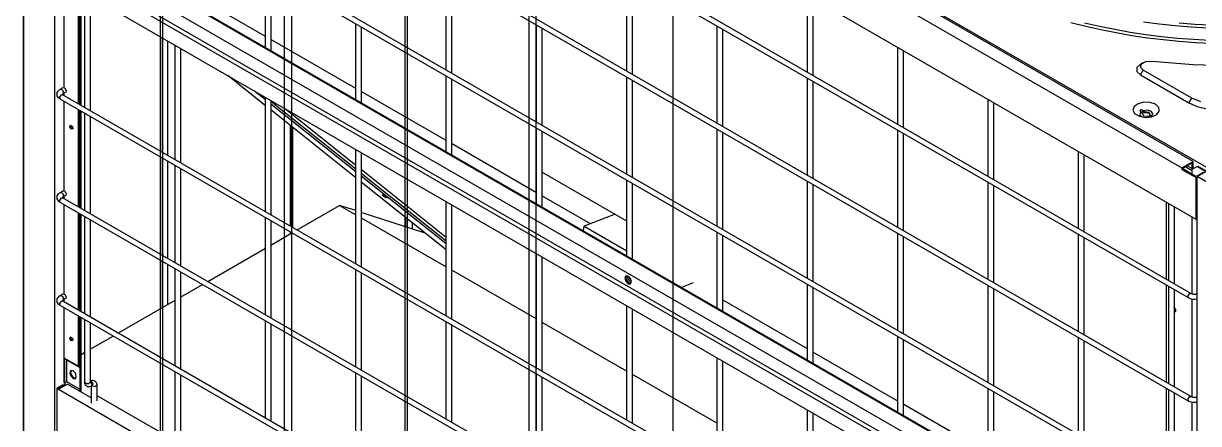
# Model space of a CAD drawing. Extents: x 594 to 813, y 174 to 240.
# Drawn here: x 759.677 to 764.105, y 200.519 to 202.028 of the extents above; entities that cross this region are included whole.
import ezdxf

# ---------------------------------------------------------------- set-up
doc = ezdxf.new("R2010")
doc.units = 0
doc.header["$MEASUREMENT"] = 0
doc.layers.add('AC.REF(S). PIPING', color=3, linetype='CONTINUOUS', lineweight=30)
doc.layers.add('LG-Product', color=3, linetype='CONTINUOUS')

# ---------------------------------------------------------------- blocks, each defined once
blk = doc.blocks.new('UW1-4')
at = {"layer": 'LG-Product', "color": 3, "linetype": 'Continuous'}
for p, q in [((3823.36, 4601.71), (3823.36, 4010.68)), ((3382.52, 4352.43), (3801.73, 4594.46)), ((3811.66, 4595.28), (3811.66, 4003.92)), ((3805.99, 4592), (3386.78, 4349.97)), ((3381.46, 4330.52), (3811.31, 4578.69)), ((3808.5, 4548.13), (3383.26, 4302.62)), ((3384.27, 4300.88), (3809.5, 4546.39)), ((3808.5, 4509.23), (3383.26, 4263.72)), ((3384.27, 4261.98), (3809.5, 4507.49)), ((3124.69, 4480.9), (3124.69, 3889.87)), ((3591.08, 4473.45), (3377.58, 4350.19)), ((3808.5, 4470.32), (3383.26, 4224.81)), ((3384.27, 4223.07), (3809.5, 4468.58)), ((3380.57, 4192), (3810.42, 4440.17)), ((3381.11, 4192.72), (3809.71, 4440.17)), ((3380.57, 4186.06), (3810.42, 4434.23)), ((3810.42, 4427.68), (3380.57, 4179.51)), ((3384.83, 4183.6), (3804.74, 4426.04)), ((3732.16, 4395.4), (3732.16, 4423.93)), ((3810.42, 4421.74), (3380.57, 4173.57)), ((3593.96, 4421.95), (3593.96, 4385.36)), ((3595.97, 4386.52), (3595.97, 4423.11)), ((3662.06, 4422.36), (3662.06, 4385.77)), ((3664.06, 4386.93), (3664.06, 4423.52)), ((3730.15, 4422.77), (3730.15, 4394.24)), ((3808.11, 4420.41), (3808.11, 4380.25)), ((3527.87, 4386.11), (3527.87, 4415.05)), ((3732.15, 4399.58), (3764.19, 4418.08)), ((3800.25, 4372.8), (3800.25, 4415.87)), ((3801.62, 4373.59), (3801.62, 4416.66)), ((3525.87, 4413.89), (3525.87, 4384.95)), ((3798.24, 4414.71), (3798.24, 4371.64)), ((3802.19, 4373.92), (3802.19, 4414.64)), ((3802.51, 4414.02), (3802.51, 4374.11)), ((3802.79, 4413.86), (3802.79, 4374.27)), ((3381.87, 4404.18), (3375.83, 4403.88)), ((3377.25, 4402.68), (3383.32, 4403.02)), ((3387.89, 4404.63), (3381.87, 4404.18)), ((3383.32, 4403.02), (3389.36, 4403.5)), ((3389.36, 4403.5), (3395.35, 4404.13)), ((3395.35, 4404.13), (3401.3, 4404.9)), ((3412.13, 4402.24), (3406.31, 4401.21)), ((3411.56, 4400.86), (3417.33, 4402.01)), ((3417.86, 4403.41), (3412.13, 4402.24)), ((3417.33, 4402.01), (3423.02, 4403.3)), ((3423.51, 4404.71), (3417.86, 4403.41)), ((3423.02, 4403.3), (3428.61, 4404.73)), ((3559.91, 4402.29), (3559.91, 4365.7)), ((3561.92, 4366.86), (3561.92, 4403.45)), ((3628.01, 4402.7), (3628.01, 4366.11)), ((3630.01, 4367.27), (3630.01, 4403.86)), ((3696.1, 4403.11), (3696.1, 4374.58)), ((3698.11, 4375.74), (3698.11, 4404.27)), ((3382.46, 4398.5), (3376.4, 4398.19)), ((3381.72, 4397.2), (3387.78, 4397.64)), ((3388.49, 4398.96), (3382.46, 4398.5)), ((3387.78, 4397.64), (3393.81, 4398.23)), ((3394.48, 4399.57), (3388.49, 4398.96)), ((3393.81, 4398.23), (3399.79, 4398.96)), ((3400.43, 4400.32), (3394.48, 4399.57)), ((3399.79, 4398.96), (3405.71, 4399.84)), ((3406.31, 4401.21), (3400.43, 4400.32)), ((3405.71, 4399.84), (3411.56, 4400.86)), ((3698.1, 4379.92), (3730.15, 4398.42)), ((3769, 4354.76), (3769, 4397.83)), ((3771.66, 4356.29), (3771.66, 4399.36)), ((3375.63, 4396.9), (3381.72, 4397.2)), ((3491.82, 4394.24), (3491.82, 4365.29)), ((3493.83, 4366.45), (3493.83, 4395.4)), ((3764.2, 4395.05), (3764.2, 4351.98)), ((3766.2, 4353.14), (3766.2, 4396.21)), ((3382.55, 4388.91), (3366.75, 4388.43)), ((3398.19, 4390.28), (3382.55, 4388.91)), ((3400.38, 4390.13), (3398.19, 4390.28)), ((3401.98, 4389.25), (3400.38, 4390.13)), ((3402.44, 4389.11), (3401.37, 4389.73)), ((3402.36, 4388), (3401.98, 4389.25)), ((3402.44, 4389.11), (3403.74, 4387.81)), ((3383.07, 4376.29), (3401.37, 4386.86)), ((3402.44, 4385.02), (3384.14, 4374.45)), ((3401.37, 4386.86), (3402.36, 4388)), ((3402.44, 4385.02), (3401.37, 4386.86)), ((3403.74, 4386.32), (3402.44, 4385.02)), ((3403.74, 4387.81), (3403.74, 4386.32)), ((3595.97, 4347.62), (3595.97, 4384.21)), ((3664.06, 4356.08), (3664.06, 4384.62)), ((3732.16, 4373.41), (3746.36, 4384.76)), ((3525.87, 4382.63), (3525.87, 4346.05)), ((3527.87, 4347.2), (3527.87, 4383.79)), ((3593.96, 4383.05), (3593.96, 4346.46)), ((3662.06, 4383.46), (3662.06, 4354.92)), ((3807.75, 4380.04), (3807.25, 4379.17)), ((3808.44, 4380.23), (3807.75, 4380.04)), ((3809.5, 4379.61), (3808.44, 4380.23)), ((3809.5, 4379.61), (3808.82, 4379.43)), ((3809.71, 4379.48), (3809.5, 4379.61)), ((3379.65, 4374.86), (3383.07, 4376.29)), ((3384.14, 4374.45), (3383.07, 4376.29)), ((3808.5, 4377.56), (3383.26, 4132.05)), ((3384.27, 4130.32), (3809.5, 4375.83)), ((3459.78, 4346.8), (3459.78, 4375.74)), ((3664.06, 4360.27), (3696.1, 4378.77)), ((3730.15, 4375.4), (3730.15, 4332.33)), ((3732.16, 4375.64), (3736.29, 4378.94)), ((3732.16, 4333.49), (3732.16, 4376.56)), ((3807.25, 4379.17), (3807.44, 4378.49)), ((3807.44, 4378.49), (3808.5, 4377.87)), ((3808.11, 4378.1), (3808.11, 4377.34)), ((3808.82, 4379.43), (3808.32, 4378.56)), ((3808.32, 4378.56), (3808.5, 4377.87)), ((3808.5, 4377.87), (3808.61, 4377.8)), ((3808.73, 4377.61), (3808.5, 4377.56)), ((3808.55, 4377.6), (3808.5, 4377.56)), ((3808.6, 4377.63), (3808.55, 4377.6)), ((3808.68, 4377.7), (3808.6, 4377.63)), ((3808.61, 4377.8), (3808.69, 4377.74)), ((3808.73, 4377.74), (3808.68, 4377.7)), ((3808.69, 4377.74), (3808.71, 4377.71)), ((3808.74, 4377.76), (3808.73, 4377.74)), ((3809, 4377.51), (3808.73, 4377.61)), ((3809.66, 4376.63), (3809, 4377.51)), ((3809.5, 4375.83), (3809.66, 4376.63)), ((3809.5, 4375.83), (3809.89, 4376.09)), ((3809.9, 4379.34), (3809.71, 4379.48)), ((3809.89, 4376.09), (3810.22, 4376.4)), ((3810.2, 4379.05), (3809.9, 4379.34)), ((3810.45, 4378.72), (3810.2, 4379.05)), ((3810.22, 4376.4), (3810.47, 4376.76)), ((3810.63, 4378.35), (3810.45, 4378.72)), ((3810.47, 4376.76), (3810.65, 4377.15)), ((3810.72, 4377.95), (3810.63, 4378.35)), ((3810.65, 4377.15), (3810.73, 4377.55)), ((3810.73, 4377.55), (3810.72, 4377.95)), ((3381.02, 4373.07), (3377.39, 4372.2)), ((3384.14, 4374.45), (3381.02, 4373.07)), ((3395.31, 4371.39), (3395.45, 4372.77)), ((3396.29, 4370.13), (3395.31, 4371.39)), ((3395.45, 4372.77), (3396.69, 4373.96)), ((3396.69, 4373.96), (3398.75, 4374.68)), ((3397.75, 4370.46), (3398.47, 4371.3)), ((3398.47, 4371.3), (3399.92, 4371.71)), ((3398.75, 4374.68), (3401.14, 4374.76)), ((3398.83, 4369.97), (3399.17, 4370.89)), ((3399.17, 4370.89), (3400.76, 4371.09)), ((3399.53, 4370.63), (3400.76, 4370.68)), ((3399.92, 4371.71), (3401.51, 4371.52)), ((3401.48, 4371.5), (3400.76, 4371.09)), ((3401.48, 4371.09), (3400.76, 4370.68)), ((3400.76, 4371.09), (3400.76, 4370.68)), ((3401.14, 4374.76), (3403.33, 4374.19)), ((3401.5, 4371.51), (3401.48, 4371.5)), ((3401.48, 4371.09), (3401.48, 4371.5)), ((3401.92, 4371.2), (3401.48, 4371.09)), ((3401.51, 4371.52), (3401.5, 4371.51)), ((3401.51, 4371.52), (3401.74, 4371.74)), ((3401.65, 4370.58), (3402.37, 4370.99)), ((3401.74, 4371.74), (3401.95, 4371.85)), ((3402.37, 4371.09), (3401.92, 4371.2)), ((3401.95, 4371.85), (3402.18, 4371.88)), ((3402.18, 4371.88), (3402.35, 4371.84)), ((3402.35, 4371.84), (3402.46, 4371.75)), ((3402.37, 4370.99), (3402.38, 4371)), ((3402.38, 4371), (3402.4, 4371.01)), ((3402.41, 4371.04), (3402.4, 4371.01)), ((3402.4, 4371.01), (3402.71, 4370.04)), ((3402.52, 4371.26), (3402.41, 4371.04)), ((3402.46, 4371.75), (3402.53, 4371.62)), ((3402.55, 4371.46), (3402.52, 4371.26)), ((3402.53, 4371.62), (3402.55, 4371.46)), ((3403.33, 4374.19), (3404.81, 4373.1)), ((3405.25, 4371.74), (3404.53, 4370.41)), ((3404.81, 4373.1), (3405.25, 4371.74)), ((3457.77, 4374.58), (3457.77, 4345.64)), ((3698.11, 4349.47), (3730.15, 4375.06)), ((3698.11, 4348.45), (3730.15, 4374.04)), ((3724.62, 4372.21), (3698.11, 4351.03)), ((3724.62, 4372.21), (3698.11, 4351.03)), ((3724.59, 4372.19), (3698.11, 4351.04)), ((3698.11, 4346.22), (3730.15, 4371.81)), ((3801.62, 4334.68), (3801.62, 4371.27)), ((3802.19, 4335.02), (3802.19, 4371.6)), ((3802.51, 4371.79), (3802.51, 4335.2)), ((3802.79, 4371.95), (3802.79, 4335.37)), ((3808.11, 4375.02), (3808.11, 4341.35)), ((3398.18, 4369.27), (3396.29, 4370.13)), ((3398.08, 4369.54), (3397.75, 4370.46)), ((3397.93, 4369.54), (3397.96, 4369.56)), ((3397.95, 4369.49), (3397.93, 4369.54)), ((3398.01, 4369.44), (3397.95, 4369.49)), ((3397.96, 4369.56), (3398.06, 4369.54)), ((3398.13, 4369.36), (3398.01, 4369.44)), ((3398.06, 4369.54), (3398.08, 4369.54)), ((3398.09, 4369.55), (3398.08, 4369.54)), ((3398.11, 4369.56), (3398.09, 4369.55)), ((3398.83, 4369.97), (3398.11, 4369.56)), ((3398.11, 4369.37), (3398.11, 4369.56)), ((3398.25, 4369.3), (3398.13, 4369.36)), ((3400.54, 4369.02), (3398.18, 4369.27)), ((3398.83, 4369.56), (3398.32, 4369.27)), ((3398.78, 4370.07), (3399.53, 4370.63)), ((3398.83, 4369.56), (3398.83, 4369.97)), ((3399.08, 4369.09), (3399.71, 4369.46)), ((3401.3, 4369.66), (3399.71, 4369.46)), ((3402.83, 4369.43), (3400.54, 4369.02)), ((3401.65, 4370.58), (3401.3, 4369.66)), ((3401.65, 4370.17), (3401.65, 4370.58)), ((3401.65, 4370.17), (3401.68, 4370.12)), ((3401.68, 4370.12), (3401.7, 4370.07)), ((3402.71, 4370.04), (3401.87, 4369.17)), ((3404.53, 4370.41), (3402.83, 4369.43)), ((3798.24, 4369.33), (3798.24, 4332.74)), ((3800.25, 4333.9), (3800.25, 4370.48)), ((3176.18, 3955.89), (3176.18, 4365.42)), ((3178.84, 3955.38), (3178.84, 4364.91)), ((3491.82, 4362.98), (3491.82, 4326.39)), ((3493.83, 4327.55), (3493.83, 4364.14)), ((3559.91, 4363.39), (3559.91, 4326.8)), ((3561.92, 4327.96), (3561.92, 4364.55)), ((3628.01, 4363.8), (3628.01, 4335.27)), ((3630.01, 4336.43), (3630.01, 4364.96)), ((3722, 4365.31), (3722, 4327.63)), ((3722.89, 4366.01), (3722.89, 4328.14)), ((3804.96, 4365.63), (3804.74, 4364.72)), ((3804.74, 4364.72), (3805.31, 4364.57)), ((3804.77, 4364.65), (3804.9, 4364.68)), ((3804.9, 4364.68), (3805.03, 4364.74)), ((3805.67, 4366.04), (3804.96, 4365.63)), ((3805.03, 4364.74), (3805.54, 4365.36)), ((3805.31, 4364.57), (3805.89, 4365.39)), ((3805.54, 4365.36), (3805.57, 4366.05)), ((3805.89, 4365.39), (3805.67, 4366.04)), ((3630.01, 4340.61), (3662.05, 4359.11)), ((3423.72, 4354.92), (3423.72, 4325.98)), ((3425.73, 4327.14), (3425.73, 4356.08)), ((3696.1, 4355.74), (3696.1, 4312.67)), ((3698.11, 4313.83), (3698.11, 4356.9)), ((3771.66, 4317.39), (3771.66, 4353.97)), ((3381.1, 4346.7), (3377.27, 4348.91)), ((3380.82, 4350.63), (3377.56, 4348.74)), ((3381.1, 4350.46), (3377.84, 4348.58)), ((3381.1, 4350.46), (3380.82, 4350.63)), ((3382.88, 4349.44), (3381.1, 4350.46)), ((3381.46, 4346.7), (3386.42, 4349.56)), ((3386.78, 4349.36), (3381.46, 4346.29)), ((3382.34, 4349.75), (3382.52, 4350.07)), ((3386.78, 4349.97), (3382.52, 4352.43)), ((3382.52, 4350.07), (3382.52, 4352.43)), ((3382.74, 4349.52), (3382.88, 4349.77)), ((3382.88, 4351.82), (3386.42, 4349.77)), ((3382.88, 4349.77), (3382.88, 4351.82)), ((3384.65, 4350.79), (3382.88, 4349.77)), ((3385.37, 4350.38), (3382.88, 4348.94)), ((3386.43, 4349.67), (3382.88, 4347.62)), ((3382.88, 4347.52), (3382.88, 4349.44)), ((3386.42, 4349.77), (3386.42, 4349.56)), ((3386.78, 4349.36), (3386.42, 4349.56)), ((3386.78, 4349.97), (3386.78, 4349.36)), ((3696.1, 4349.44), (3664.06, 4323.84)), ((3696.1, 4349.43), (3664.06, 4323.83)), ((3696.1, 4349.43), (3664.06, 4323.83)), ((3764.2, 4349.67), (3764.2, 4313.08)), ((3766.2, 4314.24), (3766.2, 4350.83)), ((3769, 4315.86), (3769, 4352.44)), ((3369.86, 4340.21), (3381.1, 4346.7)), ((3378.8, 4348.23), (3381.46, 4346.7)), ((3381.1, 3755.34), (3381.1, 4346.7)), ((3381.46, 4346.29), (3381.1, 4346.49)), ((3381.46, 4330.52), (3381.46, 4346.29)), ((3459.78, 4307.89), (3459.78, 4344.48)), ((3527.87, 4308.3), (3527.87, 4344.89)), ((3593.96, 4344.14), (3593.96, 4315.61)), ((3595.96, 4329.86), (3628.01, 4348.36)), ((3595.97, 4316.77), (3595.97, 4345.3)), ((3664.06, 4322.27), (3696.11, 4347.87)), ((3664.06, 4321.25), (3696.1, 4346.84)), ((3664.06, 4319.02), (3696.11, 4344.62)), ((3457.77, 4343.32), (3457.77, 4306.73)), ((3525.87, 4343.73), (3525.87, 4307.14)), ((3688.25, 4339.82), (3687.74, 4339.41)), ((3687.82, 4339.63), (3688.25, 4339.82)), ((3807.75, 4341.14), (3807.25, 4340.27)), ((3807.25, 4340.27), (3807.44, 4339.58)), ((3808.44, 4341.32), (3807.75, 4341.14)), ((3808.82, 4340.52), (3808.32, 4339.65)), ((3809.5, 4340.71), (3808.44, 4341.32)), ((3809.5, 4340.71), (3808.82, 4340.52)), ((3809.71, 4340.58), (3809.5, 4340.71)), ((3809.9, 4340.43), (3809.71, 4340.58)), ((3810.2, 4340.15), (3809.9, 4340.43)), ((3810.45, 4339.81), (3810.2, 4340.15)), ((3810.63, 4339.44), (3810.45, 4339.81)), ((3224.81, 4338.37), (3224.81, 3928.84)), ((3225.7, 4336.83), (3225.7, 3927.3)), ((3369.4, 3748.59), (3369.4, 4339.61)), ((3808.5, 4338.66), (3383.26, 4093.15)), ((3384.27, 4091.41), (3809.5, 4336.92)), ((3389.68, 4335.26), (3389.68, 4306.32)), ((3391.68, 4307.48), (3391.68, 4336.42)), ((3392.63, 4308.03), (3392.63, 4336.97)), ((3609.71, 4328.89), (3628, 4339.45)), ((3662.06, 4336.08), (3662.06, 4293.01)), ((3664.06, 4294.17), (3664.06, 4337.24)), ((3686.36, 4338.61), (3686.87, 4339.02)), ((3686.79, 4338.81), (3686.36, 4338.61)), ((3687.74, 4339.41), (3686.79, 4338.81)), ((3686.87, 4339.02), (3687.82, 4339.63)), ((3704.23, 4335.82), (3698.11, 4332.29)), ((3698.11, 4333.83), (3704.23, 4335.82)), ((3720.22, 4326.59), (3704.23, 4335.82)), ((3807.44, 4339.58), (3808.5, 4338.97)), ((3808.11, 4339.19), (3808.11, 4338.44)), ((3808.11, 4336.12), (3808.11, 4302.44)), ((3808.32, 4339.65), (3808.5, 4338.97)), ((3808.5, 4338.97), (3808.61, 4338.89)), ((3808.73, 4338.7), (3808.5, 4338.66)), ((3808.55, 4338.69), (3808.5, 4338.66)), ((3808.6, 4338.72), (3808.55, 4338.69)), ((3808.68, 4338.79), (3808.6, 4338.72)), ((3808.61, 4338.89), (3808.69, 4338.83)), ((3808.73, 4338.84), (3808.68, 4338.79)), ((3808.69, 4338.83), (3808.71, 4338.81)), ((3808.74, 4338.86), (3808.73, 4338.84)), ((3809, 4338.61), (3808.73, 4338.7)), ((3809.66, 4337.72), (3809, 4338.61)), ((3809.5, 4336.92), (3809.66, 4337.72)), ((3809.5, 4336.92), (3809.89, 4337.18)), ((3809.89, 4337.18), (3810.22, 4337.5)), ((3810.22, 4337.5), (3810.47, 4337.85)), ((3810.47, 4337.85), (3810.65, 4338.25)), ((3810.72, 4339.04), (3810.63, 4339.44)), ((3810.65, 4338.25), (3810.73, 4338.64)), ((3810.73, 4338.64), (3810.72, 4339.04)), ((3382.88, 4302.46), (3382.88, 4331.34)), ((3600.43, 4332.44), (3612.04, 4328)), ((3696.1, 4331.13), (3664.06, 4312.63)), ((3671.98, 4325.35), (3696.1, 4333.18)), ((3679.44, 4331.31), (3679.44, 4327.78)), ((3732.16, 4294.58), (3732.16, 4331.17)), ((3800.25, 4294.99), (3800.25, 4331.58)), ((3801.62, 4295.78), (3801.62, 4332.37)), ((3802.19, 4296.11), (3802.19, 4332.69)), ((3802.51, 4332.88), (3802.51, 4296.3)), ((3802.79, 4333.05), (3802.79, 4296.46)), ((3381.1, 4330.73), (3381.46, 4330.52)), ((3612.04, 4328), (3595.97, 4318.72)), ((3612.29, 4326.19), (3612.04, 4328)), ((3676.78, 4326.91), (3676.78, 4329.19)), ((3730.15, 4330.01), (3730.15, 4293.43)), ((3798.24, 4330.42), (3798.24, 4293.83)), ((3423.72, 4323.66), (3423.72, 4287.08)), ((3425.73, 4288.23), (3425.73, 4324.82)), ((3491.82, 4324.07), (3491.82, 4287.49)), ((3493.83, 4288.65), (3493.83, 4325.23)), ((3559.91, 4324.48), (3559.91, 4295.95)), ((3561.92, 4297.11), (3561.92, 4325.64)), ((3730.15, 4320.86), (3722.23, 4325.44)), ((3722.89, 4325.83), (3722.89, 4325.06)), ((3630.01, 4274.51), (3630.01, 4317.58)), ((3753.91, 4307.14), (3732.16, 4319.7)), ((3628.01, 4316.43), (3628.01, 4273.35)), ((3769, 4298.44), (3769, 4313.54)), ((3771.66, 4296.9), (3771.66, 4315.08)), ((3268.39, 4312.26), (3268.39, 3902.73)), ((3271.05, 3902.22), (3271.05, 4311.75)), ((3594.62, 4308.2), (3595.5, 4309.12)), ((3595.23, 4308.94), (3594.9, 4308.03)), ((3595.33, 4307.79), (3595.84, 4309.26)), ((3595.5, 4309.12), (3596.37, 4309.21)), ((3596.18, 4309.28), (3596.32, 4308.11)), ((3596.37, 4309.21), (3596.74, 4308.41)), ((3662.05, 4311.47), (3630.01, 4292.97)), ((3696.1, 4310.35), (3696.1, 4273.77)), ((3698.11, 4274.93), (3698.11, 4311.51)), ((3764.2, 4310.76), (3764.2, 4274.18)), ((3766.2, 4275.33), (3766.2, 4311.92)), ((3391.68, 4268.58), (3391.68, 4305.16)), ((3392.63, 4269.13), (3392.63, 4305.71)), ((3457.77, 4304.42), (3457.77, 4267.83)), ((3459.78, 4268.99), (3459.78, 4305.58)), ((3525.87, 4304.83), (3525.87, 4276.29)), ((3527.87, 4277.45), (3527.87, 4305.99)), ((3571.02, 4306.55), (3575.39, 4304.88)), ((3594.25, 4306.97), (3594.62, 4308.2)), ((3594.62, 4306.17), (3594.25, 4306.97)), ((3594.9, 4308.03), (3594.28, 4307.3)), ((3594.3, 4306.61), (3595.33, 4307.79)), ((3595.54, 4306.77), (3594.46, 4306.3)), ((3595.5, 4306.26), (3594.62, 4306.17)), ((3596.37, 4307.18), (3595.5, 4306.26)), ((3596.32, 4308.11), (3595.54, 4306.77)), ((3596.74, 4308.41), (3596.37, 4307.18)), ((3764.2, 4301.2), (3755.92, 4305.98)), ((3381.28, 4302.41), (3381.09, 4302.46)), ((3381.09, 4300.4), (3381.87, 4300.33)), ((3381.56, 4302.36), (3381.28, 4302.41)), ((3381.85, 4302.33), (3381.56, 4302.36)), ((3382.14, 4302.33), (3381.85, 4302.33)), ((3381.87, 4300.33), (3382.55, 4300.35)), ((3382.43, 4302.36), (3382.14, 4302.33)), ((3382.68, 4302.41), (3382.43, 4302.36)), ((3382.55, 4300.35), (3383.19, 4300.46)), ((3382.91, 4302.47), (3382.68, 4302.41)), ((3382.88, 4263.56), (3382.88, 4300.43)), ((3383.1, 4302.54), (3382.91, 4302.47)), ((3383.26, 4302.62), (3383.1, 4302.54)), ((3383.19, 4300.46), (3383.75, 4300.64)), ((3383.5, 4302.66), (3383.27, 4302.62)), ((3383.76, 4302.57), (3383.5, 4302.66)), ((3383.75, 4300.64), (3384.27, 4300.88)), ((3384.42, 4301.69), (3383.76, 4302.57)), ((3384.27, 4300.88), (3384.42, 4301.69)), ((3389.68, 4304), (3389.68, 4267.42)), ((3527.88, 4281.64), (3559.92, 4300.14)), ((3787.6, 4287.69), (3766.2, 4300.05)), ((3807.75, 4302.23), (3807.25, 4301.36)), ((3807.25, 4301.36), (3807.44, 4300.68)), ((3807.44, 4300.68), (3808.5, 4300.06)), ((3808.44, 4302.42), (3807.75, 4302.23)), ((3808.11, 4300.29), (3808.11, 4299.53)), ((3808.82, 4301.62), (3808.32, 4300.75)), ((3808.32, 4300.75), (3808.5, 4300.06)), ((3809.5, 4301.8), (3808.44, 4302.42)), ((3808.5, 4300.06), (3808.61, 4299.99)), ((3808.6, 4299.82), (3808.55, 4299.79)), ((3808.68, 4299.89), (3808.6, 4299.82)), ((3808.61, 4299.99), (3808.69, 4299.93)), ((3808.73, 4299.93), (3808.68, 4299.89)), ((3808.69, 4299.93), (3808.71, 4299.9)), ((3808.74, 4299.95), (3808.73, 4299.93)), ((3809.5, 4301.8), (3808.82, 4301.62)), ((3809.71, 4301.67), (3809.5, 4301.8)), ((3809.9, 4301.53), (3809.71, 4301.67)), ((3810.2, 4301.24), (3809.9, 4301.53)), ((3810.45, 4300.91), (3810.2, 4301.24)), ((3810.63, 4300.54), (3810.45, 4300.91)), ((3810.72, 4300.14), (3810.63, 4300.54)), ((3810.73, 4299.74), (3810.72, 4300.14)), ((3808.5, 4299.75), (3383.26, 4054.24)), ((3384.27, 4052.51), (3809.5, 4298.02)), ((3389.05, 4296.04), (3389.68, 4297.38)), ((3389.36, 4296.1), (3389.05, 4296.03)), ((3389.68, 4295.42), (3389.05, 4296.04)), ((3389.51, 4296.73), (3389.07, 4296.25)), ((3389.39, 4295.86), (3389.09, 4295.75)), ((3389.68, 4296.38), (3389.36, 4296.1)), ((3389.68, 4296.1), (3389.39, 4295.86)), ((3389.64, 4297.35), (3389.51, 4296.73)), ((3593.96, 4296.77), (3593.96, 4253.7)), ((3595.97, 4254.86), (3595.97, 4297.93)), ((3808.11, 4297.22), (3808.11, 4268.97)), ((3808.73, 4299.8), (3808.5, 4299.75)), ((3808.55, 4299.79), (3808.5, 4299.75)), ((3809, 4299.7), (3808.73, 4299.8)), ((3809.66, 4298.82), (3809, 4299.7)), ((3809.5, 4298.02), (3809.66, 4298.82)), ((3809.5, 4298.02), (3809.89, 4298.28)), ((3809.89, 4298.28), (3810.22, 4298.59)), ((3810.22, 4298.59), (3810.47, 4298.95)), ((3810.47, 4298.95), (3810.65, 4299.35)), ((3810.65, 4299.35), (3810.73, 4299.74)), ((3628.01, 4291.81), (3595.96, 4273.31)), ((3664.06, 4255.27), (3664.06, 4291.85)), ((3730.15, 4291.11), (3730.15, 4254.52)), ((3732.16, 4255.68), (3732.16, 4292.27)), ((3798.24, 4291.52), (3798.24, 4269.09)), ((3800.25, 4269.09), (3800.25, 4292.68)), ((3801.62, 4265.47), (3801.62, 4293.46)), ((3802.19, 4275.02), (3802.19, 4293.79)), ((3802.51, 4293.98), (3802.51, 4275.28)), ((3802.79, 4294.15), (3802.79, 4275.11)), ((3662.06, 4290.7), (3662.06, 4254.11)), ((3798.24, 4281.55), (3789.61, 4286.53)), ((3317.02, 4285.2), (3317.02, 3875.68)), ((3317.91, 4283.67), (3317.91, 3874.14)), ((3423.72, 4284.76), (3423.72, 4248.17)), ((3425.73, 4249.33), (3425.73, 4285.92)), ((3491.82, 4285.17), (3491.82, 4256.64)), ((3493.83, 4257.8), (3493.83, 4286.33)), ((3804.96, 4285.77), (3804.74, 4284.87)), ((3804.74, 4284.87), (3805.31, 4284.72)), ((3804.77, 4284.8), (3804.9, 4284.82)), ((3804.9, 4284.82), (3805.03, 4284.88)), ((3805.67, 4286.18), (3804.96, 4285.77)), ((3805.03, 4284.88), (3805.54, 4285.5)), ((3805.31, 4284.72), (3805.89, 4285.53)), ((3805.54, 4285.5), (3805.57, 4286.19)), ((3805.89, 4285.53), (3805.67, 4286.18)), ((3493.83, 4261.98), (3525.87, 4280.48)), ((3561.92, 4235.2), (3561.92, 4278.27)), ((3801.62, 4279.6), (3800.25, 4280.39)), ((3802.79, 4275.11), (3807.83, 4278.02)), ((3807.83, 4278.02), (3807.09, 4277.43)), ((3807.83, 4268.81), (3807.83, 4278.02)), ((3559.91, 4277.11), (3559.91, 4234.04)), ((3802.51, 4275.28), (3801.77, 4274.68)), ((3801.77, 4274.68), (3801.77, 4266.49)), ((3802.05, 4274.52), (3807.09, 4277.43)), ((3802.05, 4274.52), (3802.79, 4275.11)), ((3802.05, 4266.33), (3802.05, 4274.52)), ((3803.83, 4272.47), (3804.71, 4273.39)), ((3804.71, 4273.39), (3805.59, 4273.48)), ((3805.43, 4273.54), (3805.61, 4272.36)), ((3805.59, 4273.48), (3805.95, 4272.68)), ((3807.09, 4269.24), (3807.09, 4277.43)), ((3593.96, 4272.16), (3561.92, 4253.66)), ((3628.01, 4271.04), (3628.01, 4234.45)), ((3630.01, 4235.61), (3630.01, 4272.2)), ((3696.1, 4271.45), (3696.1, 4234.86)), ((3698.11, 4236.02), (3698.11, 4272.61)), ((3764.2, 4271.86), (3764.2, 4249.43)), ((3766.2, 4249.43), (3766.2, 4273.02)), ((3795.99, 4269.01), (3795.87, 4268.74)), ((3796.15, 4269.27), (3795.99, 4269.01)), ((3796.37, 4269.48), (3796.15, 4269.27)), ((3796.62, 4269.65), (3796.37, 4269.48)), ((3796.9, 4269.77), (3796.62, 4269.65)), ((3797.21, 4269.82), (3796.9, 4269.77)), ((3797.17, 4268.62), (3797.83, 4269.5)), ((3797.53, 4269.82), (3797.21, 4269.82)), ((3797.94, 4269.73), (3797.53, 4269.82)), ((3797.53, 4268.41), (3798.18, 4269.3)), ((3797.83, 4269.5), (3798.05, 4269.59)), ((3798.33, 4269.55), (3797.94, 4269.73)), ((3798.05, 4269.59), (3798.24, 4269.59)), ((3798.18, 4269.3), (3798.21, 4269.31)), ((3798.21, 4269.31), (3798.24, 4269.33)), ((3798.24, 4269.09), (3798.24, 4269.05)), ((3798.75, 4268.59), (3798.24, 4269.09)), ((3800.25, 4269.09), (3799.75, 4268.59)), ((3800.22, 4268.72), (3800.24, 4268.9)), ((3800.24, 4268.9), (3800.25, 4269.09)), ((3802.05, 4266.33), (3807.09, 4269.24)), ((3803.47, 4271.24), (3803.83, 4272.47)), ((3803.83, 4270.44), (3803.47, 4271.24)), ((3804.81, 4270.98), (3803.7, 4270.54)), ((3804.71, 4270.53), (3803.83, 4270.44)), ((3805.59, 4271.45), (3804.71, 4270.53)), ((3805.61, 4272.36), (3804.81, 4270.98)), ((3805.95, 4272.68), (3805.59, 4271.45)), ((3807.09, 4269.24), (3807.83, 4268.81)), ((3808.11, 4268.97), (3807.83, 4268.81)), ((3381.11, 4018.59), (3810.84, 4266.7)), ((3389.68, 4265.1), (3389.68, 4228.51)), ((3391.68, 4229.67), (3391.68, 4266.26)), ((3392.63, 4230.22), (3392.63, 4266.81)), ((3457.77, 4265.51), (3457.77, 4236.98)), ((3459.78, 4238.14), (3459.78, 4266.67)), ((3795.77, 4268.26), (3795.76, 4268.07)), ((3795.76, 4268.07), (3795.76, 4262.08)), ((3796.42, 4267.52), (3795.76, 4268.07)), ((3795.79, 4268.44), (3795.77, 4268.26)), ((3795.87, 4268.74), (3795.79, 4268.44)), ((3797.53, 4267.7), (3796.42, 4267.52)), ((3797.33, 4267.81), (3797.17, 4268.62)), ((3797.29, 4267.83), (3797.3, 4267.83)), ((3797.3, 4267.83), (3797.31, 4267.82)), ((3797.31, 4267.82), (3797.33, 4267.81)), ((3797.33, 4267.81), (3797.68, 4267.61)), ((3797.68, 4267.61), (3797.53, 4268.41)), ((3797.68, 4267.61), (3798.08, 4267.43)), ((3806.73, 4268.42), (3797.76, 4263.24)), ((3797.77, 4261.19), (3797.77, 4267.58)), ((3798.08, 4267.43), (3798.48, 4267.34)), ((3798.48, 4267.34), (3798.8, 4267.34)), ((3799.75, 4268.59), (3798.75, 4268.59)), ((3798.8, 4267.34), (3799.11, 4267.39)), ((3799.11, 4267.39), (3799.39, 4267.51)), ((3799.39, 4267.51), (3799.64, 4267.68)), ((3799.64, 4267.68), (3799.86, 4267.89)), ((3799.86, 4267.89), (3800.03, 4268.15)), ((3800.03, 4268.15), (3800.15, 4268.42)), ((3800.15, 4268.42), (3800.22, 4268.72)), ((3802.05, 4266.33), (3801.77, 4266.49)), ((3802.19, 4265.79), (3802.19, 4266.41)), ((3806.73, 4268.42), (3809.99, 4266.53)), ((3808.08, 4267.97), (3807.79, 4267.8)), ((3807.83, 4268.81), (3807.83, 4267.82)), ((3808.36, 4268.13), (3808.08, 4267.97)), ((3808.08, 4267.97), (3810.28, 4266.7)), ((3808.36, 4268.13), (3810.84, 4266.7)), ((3810.28, 4266.7), (3809.99, 4266.53)), ((3810.84, 4266.7), (3810.84, 4003.78)), ((3381.28, 4263.51), (3381.09, 4263.56)), ((3381.09, 4261.5), (3381.87, 4261.42)), ((3381.56, 4263.45), (3381.28, 4263.51)), ((3381.85, 4263.43), (3381.56, 4263.45)), ((3382.14, 4263.43), (3381.85, 4263.43)), ((3381.87, 4261.42), (3382.55, 4261.45)), ((3382.43, 4263.45), (3382.14, 4263.43)), ((3382.68, 4263.5), (3382.43, 4263.45)), ((3382.55, 4261.45), (3383.19, 4261.56)), ((3382.91, 4263.56), (3382.68, 4263.5)), ((3382.88, 4224.65), (3382.88, 4261.53)), ((3383.1, 4263.63), (3382.91, 4263.56)), ((3383.26, 4263.72), (3383.1, 4263.63)), ((3383.19, 4261.56), (3383.75, 4261.73)), ((3383.5, 4263.76), (3383.27, 4263.72)), ((3383.76, 4263.67), (3383.5, 4263.76)), ((3383.75, 4261.73), (3384.27, 4261.98)), ((3384.42, 4262.78), (3383.76, 4263.67)), ((3384.27, 4261.98), (3384.42, 4262.78)), ((3459.78, 4242.33), (3491.82, 4260.83)), ((3795.76, 4264.13), (3763.72, 4245.63)), ((3797.76, 4263.24), (3798.08, 4263.42)), ((3797.77, 4263.6), (3798.08, 4263.42)), ((3525.87, 4257.45), (3525.87, 4214.38)), ((3527.87, 4215.54), (3527.87, 4258.61))]:
    blk.add_line(p, q, dxfattribs=at)
blk = doc.blocks.new('A$C5B2C3915')
at = {"layer": 'LG-Product', "xscale": -1}
for p in [(3895.38, -4026.948), (4349.343, -4289.044)]:
    blk.add_blockref('UW1-4', p, dxfattribs=at)

msp = doc.modelspace()

# ---------------------------------------------------------------- block references
at = {"layer": 'AC.REF(S). PIPING', "linetype": 'Continuous', "xscale": 0.0099999999999909, "yscale": 0.0099999999999909, "zscale": 0.0099999999999909}
msp.add_blockref('A$C5B2C3915', (754.4172, 200.8743), dxfattribs=at)

doc.saveas('drawing.dxf')
